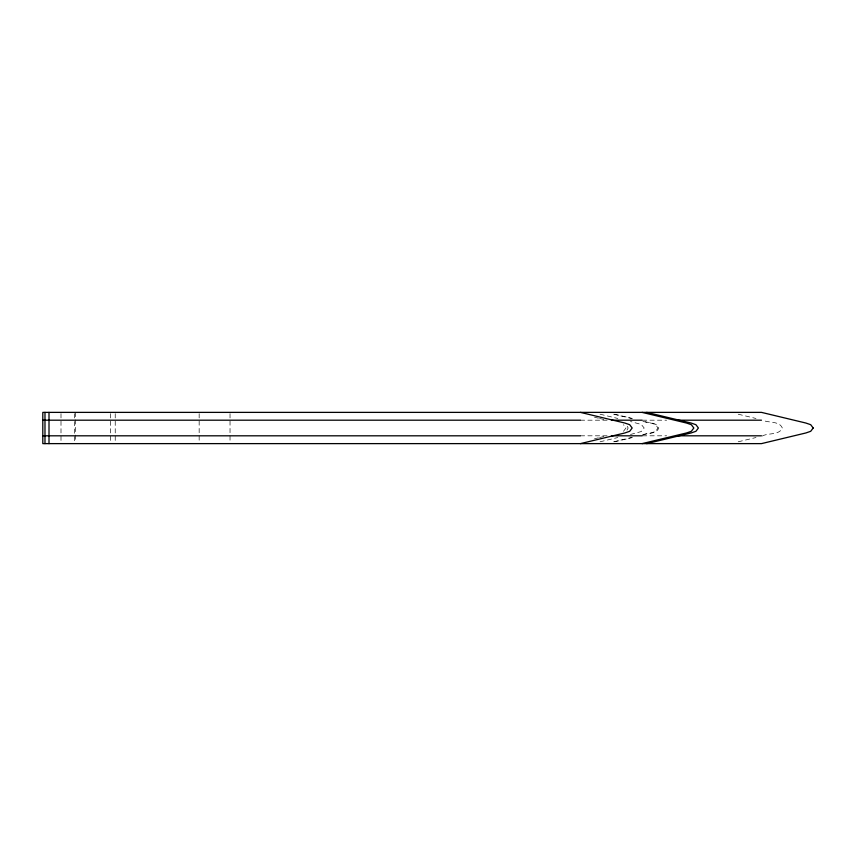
<?xml version="1.0" encoding="UTF-8"?>
<svg xmlns="http://www.w3.org/2000/svg" width="856" height="856" viewBox="0 0 856 856"><rect width="100%" height="100%" fill="white"/><g stroke="black" fill="none" stroke-linecap="round" stroke-linejoin="round"><path stroke-width="0.64" stroke-dasharray="4.28 3.21" d="M627.02 430.097L628.154 428L627.02 425.903M623.478 431.306L625.971 428L623.478 424.694M594.546 438.754L598.344 437.833M599.617 437.534L604.689 436.314M600.056 441.792L617.818 437.534M630.498 434.484L641.294 431.531L644.172 428L641.294 424.469L630.498 421.516M613.634 441.792L631.396 437.534M642.813 434.795C647.382 432.729 655.728 433.981 657.75 428C655.728 422.019 647.382 423.271 642.813 421.205M614.683 441.792L632.445 437.534M642.588 435.094C647.425 432.729 656.531 434.367 658.799 428C656.531 421.634 647.425 423.271 642.588 420.906M738.214 441.792L755.976 437.534M762.322 436.014C767.993 432.719 779.302 435.469 782.331 428C779.302 420.531 767.993 423.281 762.322 419.986M580.368 420.189L607.075 420.189M642.482 420.189L666.663 420.189M580.368 435.811L607.075 435.811M642.482 435.811L666.663 435.811M738.214 414.208L755.976 418.466M614.683 414.208L632.445 418.466M613.634 414.208L631.396 418.466M600.056 414.208L617.818 418.466M594.546 417.247L598.344 418.167M599.617 418.466L604.689 419.686M230.029 413.683L230.029 418.894M230.029 420.927L230.029 443.622M199.159 413.683L199.159 418.894M199.159 420.927L199.159 442.317M115.228 413.683L115.228 443.622M110.659 413.683L110.659 443.622M75.628 412.378L75.628 434.506M75.628 435.073L75.628 442.317M74.579 413.683L74.579 420.927M74.579 421.494L74.579 443.622M61.001 413.683L61.001 443.622"/><path stroke-width="1.28" d="M580.443 443.622L624.848 432.965L629.684 431.306L632.177 428L629.684 424.694L624.848 423.035L580.443 412.378M642.107 443.622L686.501 432.965L691.338 431.306L693.831 428L691.338 424.694L686.501 423.035L642.107 412.378M646.676 443.622L691.07 432.965L695.917 431.306L698.4 428L695.917 424.694L691.07 423.035L646.676 412.378M42.8 420.189L580.443 420.189M611.398 420.189L642.107 420.189M677.353 420.189L761.476 420.189M42.8 435.811L580.443 435.811M611.398 435.811L642.107 435.811M677.353 435.811L761.476 435.811M49.006 412.378L49.006 443.622M44.983 412.378L44.983 443.622M813.2 428L810.707 431.306L805.87 432.965L761.476 443.622L42.8 443.622L42.8 412.378L761.476 412.378L805.87 423.035L810.707 424.694L813.2 428"/></g></svg>
